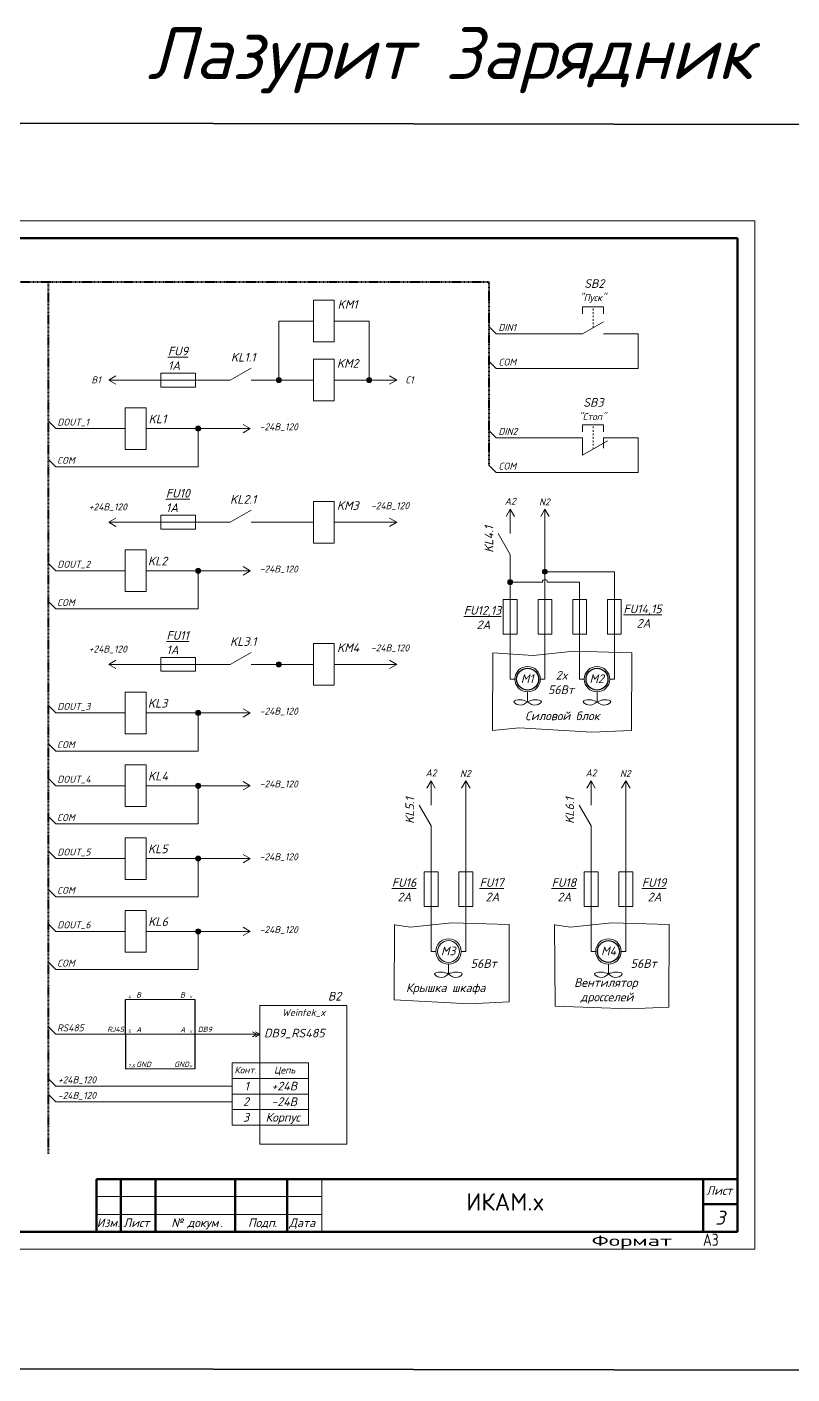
# Model space of a CAD drawing. Header units: millimetres. Extents: x 2217 to 6365, y 510 to 994.
# Drawn here: x 2913.3 to 3133.7, y 605.2 to 993.7 of the extents above; entities that cross this region are included whole.
import ezdxf
from ezdxf.enums import TextEntityAlignment as Align

# ---------------------------------------------------------------- set-up
doc = ezdxf.new("R2010")
doc.units = ezdxf.units.MM
doc.linetypes.add('EPL_DASH', pattern=[1, 0.5, -0.5])
doc.linetypes.add('Linetype6.080-3.840--', pattern=[0.390551, 0.23937, -0.151181, 0])
doc.layers.get('0').update_dxf_attribs({"lineweight": 0})
doc.layers.add('Индикация', color=140, linetype='Continuous')
doc.layers.add('Сигналная', color=170, linetype='Linetype6.080-3.840--', lineweight=40)
doc.layers.add('Силовая', color=7, linetype='Continuous', lineweight=30)
doc.styles.add('GOSTW', font='GOSTW')
doc.styles.add('isocpeur', font='isocpeui.ttf')
doc.styles.add('K5_TEXTSTYLE', font='arial.ttf', dxfattribs={"width": 0.7, "oblique": 19})

msp = doc.modelspace()

# ---------------------------------------------------------------- hatches: boundary and pattern name
at = {"linetype": 'Continuous', "ltscale": 4}
h = msp.add_hatch(color=256, dxfattribs=at)
edge = h.paths.add_edge_path()
edge.add_arc((2985.84, 891.84), 0.72, 0, 360)
h = msp.add_hatch(color=256, dxfattribs=at)
edge = h.paths.add_edge_path()
edge.add_arc((3011.84, 891.84), 0.72, 0, 360)
h = msp.add_hatch(color=256, dxfattribs=at)
edge = h.paths.add_edge_path()
edge.add_arc((2962.61, 877.84), 0.72, 0, 360)
h = msp.add_hatch(color=256, dxfattribs=at)
edge = h.paths.add_edge_path()
edge.add_arc((2962.61, 836.84), 0.72, 0, 360)
h = msp.add_hatch(color=256, dxfattribs=at)
edge = h.paths.add_edge_path()
edge.add_arc((3062.53, 836.58), 0.72, 0, 360)
h = msp.add_hatch(color=256, dxfattribs=at)
edge = h.paths.add_edge_path()
edge.add_arc((3052.53, 833.58), 0.72, 0, 360)
h = msp.add_hatch(color=256, dxfattribs=at)
edge = h.paths.add_edge_path()
edge.add_arc((2985.84, 809.84), 0.72, 0, 360)
h = msp.add_hatch(color=256, dxfattribs=at)
edge = h.paths.add_edge_path()
edge.add_arc((2962.61, 795.84), 0.72, 0, 360)
h = msp.add_hatch(color=256, dxfattribs=at)
edge = h.paths.add_edge_path()
edge.add_arc((2962.61, 774.84), 0.72, 0, 360)
h = msp.add_hatch(color=256, dxfattribs=at)
edge = h.paths.add_edge_path()
edge.add_arc((2962.61, 753.84), 0.72, 0, 360)
h = msp.add_hatch(color=256, dxfattribs=at)
edge = h.paths.add_edge_path()
edge.add_arc((2962.61, 732.84), 0.72, 0, 360)

# ---------------------------------------------------------------- linework, layer by layer
at = {"color": 0, "linetype": 'Continuous'}
for p, q in [((2703.65, 937.75), (3123.05, 937.75)), ((3123.05, 641.18), (3123.05, 937.75)), ((2703.65, 641.18), (3123.05, 641.18))]:
    msp.add_line(p, q, dxfattribs=at)
at = {"color": 0, "lineweight": 50}
for p, q in [((3118.05, 932.76), (2723.62, 932.76)), ((3118.05, 646.17), (3118.05, 932.76)), ((2933.32, 661.41), (3118.05, 661.41)), ((2933.32, 646.17), (2933.32, 661.41)), ((2940.31, 661.41), (2940.31, 646.17)), ((2950.29, 646.17), (2950.29, 661.41)), ((2973.26, 661.41), (2973.26, 646.17)), ((2988.24, 646.17), (2988.24, 661.41)), ((3108.12, 661.41), (3108.12, 646.17)), ((3118.05, 654.12), (3108.12, 654.12))]:
    msp.add_line(p, q, dxfattribs=at)
for p, q in [((2995.84, 908.84), (2995.84, 914.84)), ((2995.84, 914.84), (3001.84, 914.84)), ((3001.84, 914.84), (3001.84, 902.84)), ((2995.84, 902.84), (2995.84, 909.34)), ((3076.39, 912.94), (3073.39, 912.94)), ((3073.39, 912.94), (3073.39, 910.94)), ((3076.39, 912.94), (3079.39, 912.94)), ((3079.39, 912.94), (3079.39, 910.94)), ((2985.84, 891.84), (2985.84, 908.84)), ((2985.84, 908.84), (2995.84, 908.84)), ((3001.84, 908.84), (3011.84, 908.84)), ((3011.84, 908.84), (3011.84, 891.84)), ((3048.52, 905.21), (3046.4, 907.33)), ((3073.39, 905.21), (3079.39, 908.67)), ((2995.84, 902.84), (3001.84, 902.84)), ((3048.52, 905.21), (3061.89, 905.21)), ((3061.89, 905.21), (3073.39, 905.21)), ((3079.39, 905.21), (3089.39, 905.21)), ((3089.39, 905.21), (3089.39, 895.21)), ((2995.84, 891.84), (2995.84, 897.84)), ((2995.84, 897.84), (3001.84, 897.84)), ((3001.84, 897.84), (3001.84, 885.84)), ((2971.84, 891.84), (2977.84, 895.3)), ((3048.52, 895.21), (3046.4, 897.33)), ((3089.39, 895.21), (3048.52, 895.21)), ((2936.84, 891.84), (2938.91, 893.05)), ((2936.84, 891.84), (2938.91, 890.62)), ((2936.84, 891.84), (2961.84, 891.84)), ((2961.84, 891.84), (2971.84, 891.84)), ((2961.84, 891.84), (2971.84, 891.84)), ((2977.84, 891.84), (2995.84, 891.84)), ((2995.84, 891.84), (2990.84, 891.84)), ((2995.84, 885.84), (2995.84, 892.34)), ((3001.84, 891.84), (3019.84, 891.84)), ((3019.84, 891.84), (3017.78, 893.05)), ((3019.84, 891.84), (3017.78, 890.62)), ((3001.84, 885.84), (2995.84, 885.84)), ((2947.61, 883.84), (2941.61, 883.84)), ((2941.61, 883.84), (2941.61, 871.84)), ((2947.61, 877.84), (2947.61, 883.84)), ((2921.61, 877.84), (2919.48, 879.96)), ((2977.61, 877.84), (2975.54, 879.05)), ((3076.39, 878.94), (3073.39, 878.94)), ((3073.39, 878.94), (3073.39, 876.94)), ((3076.39, 878.94), (3079.39, 878.94)), ((3079.39, 878.94), (3079.39, 876.94)), ((2921.61, 877.84), (2941.61, 877.84)), ((2947.61, 871.84), (2947.61, 877.84)), ((2947.61, 877.84), (2962.61, 877.84)), ((2962.61, 877.84), (2977.61, 877.84)), ((2962.61, 877.84), (2962.61, 866.84)), ((2977.61, 877.84), (2975.54, 876.62)), ((3048.52, 875.21), (3046.4, 877.33)), ((3048.52, 875.21), (3065.01, 875.21)), ((3061.89, 875.21), (3073.39, 875.21)), ((3073.39, 875.21), (3073.39, 870.21)), ((3073.39, 870.21), (3080.54, 874.34)), ((3079.39, 875.21), (3089.39, 875.21)), ((3079.39, 875.21), (3079.39, 872.21)), ((3089.39, 875.21), (3089.39, 865.21)), ((2941.61, 871.84), (2947.61, 871.84)), ((2921.61, 866.84), (2919.48, 868.96)), ((2962.61, 866.84), (2921.61, 866.84)), ((3048.52, 865.21), (3046.4, 867.33)), ((3089.39, 865.21), (3048.52, 865.21)), ((2995.84, 850.84), (2995.84, 856.84)), ((2995.84, 856.84), (3001.84, 856.84)), ((3001.84, 856.84), (3001.84, 844.84)), ((2936.84, 850.84), (2938.91, 852.05)), ((2971.84, 850.84), (2977.84, 854.3)), ((2995.84, 844.84), (2995.84, 851.34)), ((3019.84, 850.84), (3017.78, 852.05)), ((3052.53, 854.58), (3051.32, 852.51)), ((3052.53, 854.58), (3053.74, 852.51)), ((3052.53, 854.58), (3052.53, 851.4)), ((3052.53, 851.4), (3052.53, 847.58)), ((3062.53, 854.58), (3061.32, 852.51)), ((3062.53, 854.58), (3063.74, 852.51)), ((3062.53, 851.4), (3062.53, 854.58)), ((3062.53, 840.21), (3062.53, 851.4)), ((2936.84, 850.84), (2938.91, 849.62)), ((2936.84, 850.84), (2961.84, 850.84)), ((2961.84, 850.84), (2971.84, 850.84)), ((2977.84, 850.84), (2995.84, 850.84)), ((2995.84, 850.84), (2990.84, 850.84)), ((3001.84, 850.84), (3019.84, 850.84)), ((3019.84, 850.84), (3017.78, 849.62)), ((3049.07, 847.58), (3052.53, 841.58)), ((3001.84, 844.84), (2995.84, 844.84)), ((2947.61, 842.84), (2941.61, 842.84)), ((2941.61, 842.84), (2941.61, 830.84)), ((2947.61, 836.84), (2947.61, 842.84)), ((3052.53, 841.58), (3052.53, 840.21)), ((3052.53, 840.21), (3052.53, 838.58)), ((3062.53, 838.58), (3062.53, 840.21)), ((2921.61, 836.84), (2919.48, 838.96)), ((2921.61, 836.84), (2941.61, 836.84)), ((2947.61, 830.84), (2947.61, 836.84)), ((2947.61, 836.84), (2962.61, 836.84)), ((2962.61, 836.84), (2977.61, 836.84)), ((2962.61, 836.84), (2962.61, 825.84)), ((2977.61, 836.84), (2975.54, 838.05)), ((2977.61, 836.84), (2975.54, 835.62)), ((3052.53, 838.58), (3052.53, 828.58)), ((3062.53, 838.58), (3062.53, 828.58)), ((3062.53, 838.58), (3062.53, 838.58)), ((3063.25, 836.58), (3082.53, 836.58)), ((3082.53, 836.58), (3082.53, 828.58)), ((3052.53, 833.58), (3061.81, 833.58)), ((3063.25, 833.58), (3072.53, 833.58)), ((3072.53, 833.58), (3072.53, 828.58)), ((2921.61, 825.84), (2919.48, 827.96)), ((2941.61, 830.84), (2947.61, 830.84)), ((3052.53, 828.58), (3052.53, 818.58)), ((3062.53, 828.58), (3062.53, 818.58)), ((3072.53, 828.58), (3072.53, 818.58)), ((3082.53, 828.58), (3082.53, 818.58)), ((2962.61, 825.84), (2921.61, 825.84)), ((3052.53, 818.58), (3052.53, 816.81)), ((3052.53, 816.81), (3052.53, 805.58)), ((3062.53, 818.58), (3062.53, 816.81)), ((3062.53, 816.81), (3062.53, 805.58)), ((3072.53, 818.58), (3072.53, 816.81)), ((3072.53, 816.81), (3072.53, 805.58)), ((3082.53, 818.58), (3082.53, 816.81)), ((3082.53, 816.81), (3082.53, 805.58)), ((2971.84, 809.84), (2977.84, 813.3)), ((2995.84, 809.84), (2995.84, 815.84)), ((2995.84, 815.84), (3001.84, 815.84)), ((3001.84, 815.84), (3001.84, 803.84)), ((2936.84, 809.84), (2938.91, 811.05)), ((2936.84, 809.84), (2938.91, 808.62)), ((2936.84, 809.84), (2961.84, 809.84)), ((2961.84, 809.84), (2971.84, 809.84)), ((2977.84, 809.84), (2995.84, 809.84)), ((2995.84, 809.84), (2990.84, 809.84)), ((2995.84, 803.84), (2995.84, 810.34)), ((3001.84, 809.84), (3019.84, 809.84)), ((3019.84, 809.84), (3017.78, 811.05)), ((3019.84, 809.84), (3017.78, 808.62)), ((3052.53, 805.58), (3053.87, 805.58)), ((3061.19, 805.58), (3062.53, 805.58)), ((3072.53, 805.58), (3073.87, 805.58)), ((3081.19, 805.58), (3082.53, 805.58)), ((2947.61, 801.84), (2941.61, 801.84)), ((2941.61, 801.84), (2941.61, 789.84)), ((2947.61, 795.84), (2947.61, 801.84)), ((3001.84, 803.84), (2995.84, 803.84)), ((3057.53, 801.91), (3057.53, 799.07)), ((3077.53, 801.91), (3077.53, 799.07)), ((2921.61, 795.84), (2919.48, 797.96)), ((2977.61, 795.84), (2975.54, 797.05)), ((2921.61, 795.84), (2941.61, 795.84)), ((2947.61, 789.84), (2947.61, 795.84)), ((2947.61, 795.84), (2962.61, 795.84)), ((2962.61, 795.84), (2977.61, 795.84)), ((2962.61, 795.84), (2962.61, 784.84)), ((2977.61, 795.84), (2975.54, 794.62)), ((2941.61, 789.84), (2947.61, 789.84)), ((2921.61, 784.84), (2919.48, 786.96)), ((2962.61, 784.84), (2921.61, 784.84)), ((2947.61, 780.84), (2941.61, 780.84)), ((2941.61, 780.84), (2941.61, 768.84)), ((2947.61, 774.84), (2947.61, 780.84)), ((2921.61, 774.84), (2919.48, 776.96)), ((2921.61, 774.84), (2941.61, 774.84)), ((2947.61, 768.84), (2947.61, 774.84)), ((2947.61, 774.84), (2962.61, 774.84)), ((2962.61, 774.84), (2977.61, 774.84)), ((2962.61, 774.84), (2962.61, 763.84)), ((2977.61, 774.84), (2975.54, 776.05)), ((2977.61, 774.84), (2975.54, 773.62)), ((3029.73, 776.25), (3028.52, 774.18)), ((3029.73, 776.25), (3030.94, 774.18)), ((3029.73, 776.25), (3029.73, 772.85)), ((3039.73, 776.25), (3038.52, 774.18)), ((3039.73, 776.25), (3040.94, 774.18)), ((3039.73, 772.85), (3039.73, 776.25)), ((3029.73, 772.85), (3029.73, 769.25)), ((3039.73, 759.38), (3039.73, 772.85)), ((2921.61, 763.84), (2919.48, 765.96)), ((2941.61, 768.84), (2947.61, 768.84)), ((3026.26, 769.25), (3029.73, 763.25)), ((2962.61, 763.84), (2921.61, 763.84)), ((3029.73, 763.25), (3029.73, 759.38)), ((2947.61, 759.84), (2941.61, 759.84)), ((2941.61, 759.84), (2941.61, 747.84)), ((2947.61, 753.84), (2947.61, 759.84)), ((3029.73, 759.38), (3029.73, 758.02)), ((3029.73, 758.02), (3029.73, 750.04)), ((3039.73, 758.02), (3039.73, 759.38)), ((3039.73, 755.04), (3039.73, 758.02)), ((2921.61, 753.84), (2919.48, 755.96)), ((2921.61, 753.84), (2941.61, 753.84)), ((2947.61, 747.84), (2947.61, 753.84)), ((2947.61, 753.84), (2962.61, 753.84)), ((2962.61, 753.84), (2977.61, 753.84)), ((2962.61, 753.84), (2962.61, 742.84)), ((2977.61, 753.84), (2975.54, 755.05)), ((2977.61, 753.84), (2975.54, 752.62)), ((3039.73, 755.04), (3039.73, 750.04)), ((3029.73, 750.04), (3029.73, 740.04)), ((3039.73, 750.04), (3039.73, 740.04)), ((2941.61, 747.84), (2947.61, 747.84)), ((2921.61, 742.84), (2919.48, 744.96)), ((2962.61, 742.84), (2921.61, 742.84)), ((2947.61, 738.84), (2941.61, 738.84)), ((2941.61, 738.84), (2941.61, 726.84)), ((2947.61, 732.84), (2947.61, 738.84)), ((3029.73, 740.04), (3029.73, 738.48)), ((3029.73, 738.48), (3029.73, 727.04)), ((3039.73, 740.04), (3039.73, 738.48)), ((3039.73, 738.48), (3039.73, 727.04)), ((2921.61, 732.84), (2919.48, 734.96)), ((3019.18, 734.82), (3019.07, 713.12)), ((3052.23, 734.86), (3052.18, 712.49)), ((2921.61, 732.84), (2941.61, 732.84)), ((2947.61, 726.84), (2947.61, 732.84)), ((2947.61, 732.84), (2962.61, 732.84)), ((2962.61, 732.84), (2977.61, 732.84)), ((2962.61, 732.84), (2962.61, 721.84)), ((2977.61, 732.84), (2975.54, 734.05)), ((2977.61, 732.84), (2975.54, 731.62)), ((2941.61, 726.84), (2947.61, 726.84)), ((3029.73, 727.04), (3031.07, 727.04)), ((3038.39, 727.04), (3039.73, 727.04)), ((2921.61, 721.84), (2919.48, 723.96)), ((3034.73, 723.38), (3034.73, 720.54)), ((2962.61, 721.84), (2921.61, 721.84)), ((2941.65, 713.18), (2961.65, 713.18)), ((2980.41, 711.43), (3005.41, 711.43)), ((2980.41, 671.43), (2980.41, 711.43)), ((2980.41, 711.43), (2980.41, 706.43)), ((2980.41, 711.43), (2980.41, 703.18)), ((3005.41, 711.43), (3005.41, 671.43)), ((2921.61, 703.18), (2919.48, 705.3)), ((2979.53, 703.16), (2978.24, 703.91)), ((2980.38, 703.16), (2979.08, 703.91)), ((2980.41, 706.43), (2980.41, 701.43)), ((2941.65, 703.18), (2921.61, 703.18)), ((2921.61, 703.18), (2941.65, 703.18)), ((2941.65, 703.18), (2961.65, 703.18)), ((2961.65, 703.18), (2980.35, 703.18)), ((2979.53, 703.16), (2978.24, 702.41)), ((2980.38, 703.16), (2979.08, 702.41)), ((2980.41, 701.43), (2980.41, 696.43)), ((2941.65, 693.18), (2961.65, 693.18)), ((2972.41, 694.93), (2980.41, 694.93)), ((2972.41, 694.93), (2972.41, 690.43)), ((2980.41, 694.93), (2994.41, 694.93)), ((2994.41, 694.93), (2994.41, 690.43)), ((2921.61, 688.18), (2919.48, 690.3)), ((2972.41, 688.18), (2921.61, 688.18)), ((2972.41, 690.43), (2994.41, 690.43)), ((2972.41, 690.43), (2972.41, 685.93)), ((2980.41, 687.93), (2980.41, 677.93)), ((2994.41, 690.43), (2994.41, 685.93)), ((2921.61, 683.68), (2919.48, 685.8)), ((2994.41, 685.93), (2972.41, 685.93)), ((2972.41, 685.93), (2972.41, 681.43)), ((2994.41, 685.93), (2994.41, 681.43)), ((2972.41, 683.68), (2921.61, 683.68)), ((2972.41, 681.43), (2994.41, 681.43)), ((2972.41, 681.43), (2972.41, 676.93)), ((2980.41, 671.43), (2980.41, 681.43)), ((2994.41, 681.43), (2994.41, 676.93)), ((2972.41, 676.93), (2994.41, 676.93)), ((3005.41, 671.43), (2980.41, 671.43))]:
    msp.add_line(p, q)
at = {"linetype": 'EPL_DASH'}
for p, q in [((3076.39, 906.94), (3076.39, 912.94)), ((3076.39, 871.94), (3076.39, 878.94))]:
    msp.add_line(p, q, dxfattribs=at)
at = {"color": 4}
for p, q in [((3047.53, 813.14), (3047.38, 790.77)), ((3087.53, 813.19), (3087.48, 790.81))]:
    msp.add_line(p, q, dxfattribs=at)
at = {"color": 2}
for p, q in [((3075.82, 776.25), (3074.61, 774.18)), ((3075.82, 776.25), (3077.04, 774.18)), ((3075.82, 776.25), (3075.82, 772.85)), ((3085.82, 776.25), (3084.61, 774.18)), ((3085.82, 772.85), (3085.82, 776.25)), ((3085.82, 776.25), (3087.04, 774.18)), ((3075.82, 772.85), (3075.82, 769.25)), ((3085.82, 759.38), (3085.82, 772.85)), ((3072.36, 769.25), (3075.82, 763.25)), ((3075.82, 763.25), (3075.82, 759.38)), ((3075.82, 759.38), (3075.82, 758.02)), ((3075.82, 758.02), (3075.82, 750.04)), ((3085.82, 758.02), (3085.82, 759.38)), ((3085.82, 755.04), (3085.82, 758.02)), ((3085.82, 755.04), (3085.82, 750.04)), ((3075.82, 750.04), (3075.82, 740.04)), ((3085.82, 750.04), (3085.82, 740.04)), ((3075.82, 740.04), (3075.82, 738.48)), ((3075.82, 738.48), (3075.82, 727.04)), ((3085.82, 740.04), (3085.82, 738.48)), ((3085.82, 738.48), (3085.82, 727.04)), ((3065.28, 734.82), (3065.51, 711.31)), ((3098.33, 734.86), (3098.27, 711)), ((3075.82, 727.04), (3077.16, 727.04)), ((3084.49, 727.04), (3085.82, 727.04)), ((3080.82, 723.38), (3080.82, 720.54))]:
    msp.add_line(p, q, dxfattribs=at)
at = {"color": 0}
for p, q in [((2998.22, 661.41), (2998.22, 646.17)), ((2998.22, 656.41), (2933.32, 656.41)), ((2933.32, 651.17), (2998.22, 651.17))]:
    msp.add_line(p, q, dxfattribs=at)
at = {"color": 0, "linetype": 'Continuous', "lineweight": 50}
msp.add_line((2711.64, 646.17), (3118.05, 646.17), dxfattribs=at)
at = {"color": 3, "lineweight": 35}
msp.add_lwpolyline([(2216.53, 967.1), (3832.73, 964.42), (3832.73, 605.17), (2216.53, 607.85)], close=True, dxfattribs=at)
for points in [[(2961.84, 889.84), (2951.84, 889.84), (2951.84, 893.84), (2961.84, 893.84)], [(2961.84, 848.84), (2951.84, 848.84), (2951.84, 852.84), (2961.84, 852.84)], [(3050.53, 818.58), (3050.53, 828.58), (3054.53, 828.58), (3054.53, 818.58)], [(3060.53, 818.58), (3060.53, 828.58), (3064.53, 828.58), (3064.53, 818.58)], [(3070.53, 818.58), (3070.53, 828.58), (3074.53, 828.58), (3074.53, 818.58)], [(3080.53, 818.58), (3080.53, 828.58), (3084.53, 828.58), (3084.53, 818.58)], [(2961.84, 807.84), (2951.84, 807.84), (2951.84, 811.84), (2961.84, 811.84)], [(3027.73, 740.04), (3027.73, 750.04), (3031.73, 750.04), (3031.73, 740.04)], [(3037.73, 740.04), (3037.73, 750.04), (3041.73, 750.04), (3041.73, 740.04)]]:
    msp.add_lwpolyline(points, close=True)
at = {"color": 4}
for points in [[(3047.53, 813.14), (3059.09, 812.39), (3070.89, 813.67), (3087.53, 813.19)], [(3047.38, 790.77), (3055.1, 791.53), (3076.03, 790.29), (3087.48, 790.81)]]:
    msp.add_lwpolyline(points, dxfattribs=at)
at = {"color": 2}
for points in [[(3073.82, 740.04), (3073.82, 750.04), (3077.82, 750.04), (3077.82, 740.04)], [(3083.82, 740.04), (3083.82, 750.04), (3087.82, 750.04), (3087.82, 740.04)]]:
    msp.add_lwpolyline(points, close=True, dxfattribs=at)
for points in [[(3019.18, 734.77), (3023.79, 734.06), (3035.59, 735.34), (3052.23, 734.86)], [(3019.07, 713.12), (3019.07, 713.12), (3040.73, 711.96), (3052.18, 712.49)]]:
    msp.add_lwpolyline(points)
for points in [[(3065.28, 734.77), (3069.89, 734.06), (3081.69, 735.34), (3098.33, 734.86)], [(3065.51, 711.31), (3065.51, 711.31), (3086.83, 710.47), (3098.27, 711)]]:
    msp.add_lwpolyline(points, dxfattribs=at)
at = {"linetype": 'Continuous', "ltscale": 4}
for centre in [(2985.84, 891.84), (3011.84, 891.84), (2962.61, 877.84), (2962.61, 836.84), (3062.53, 836.58), (3052.53, 833.58), (2985.84, 809.84), (2962.61, 795.84), (2962.61, 774.84), (2962.61, 753.84), (2962.61, 732.84)]:
    msp.add_circle(centre, 0.72, dxfattribs=at)
for centre in [(3057.53, 805.58), (3077.53, 805.58), (3034.73, 727.04)]:
    msp.add_circle(centre, 3.66)
at = {"color": 2}
msp.add_circle((3080.82, 727.04), 3.66, dxfattribs=at)
at = {"linetype": 'ByBlock'}
msp.add_circle((3034.73, 727.04), 3.16, dxfattribs=at)
at = {"linetype": 'Continuous', "ltscale": 4}
for centre in [(3062.53, 836.58), (3062.53, 833.58)]:
    msp.add_arc(centre, 0.72, 0, 180, dxfattribs=at)
for points in [[(3057.53, 799.07), (3055.32, 799.62), (3053.54, 799.07), (3054.97, 798.13), (3057.53, 799.07)], [(3057.53, 799.07), (3059.74, 799.62), (3061.52, 799.07), (3060.09, 798.13), (3057.53, 799.07)], [(3077.53, 799.07), (3075.32, 799.62), (3073.54, 799.07), (3074.97, 798.13), (3077.53, 799.07)], [(3077.53, 799.07), (3079.74, 799.62), (3081.52, 799.07), (3080.09, 798.13), (3077.53, 799.07)], [(3034.73, 720.54), (3032.51, 721.09), (3030.73, 720.54), (3032.17, 719.6), (3034.73, 720.54)], [(3034.73, 720.54), (3036.94, 721.09), (3038.72, 720.54), (3037.29, 719.6), (3034.73, 720.54)]]:
    msp.add_spline(points, degree=3)
at = {"color": 2}
for points in [[(3080.82, 720.54), (3078.61, 721.09), (3076.83, 720.54), (3078.26, 719.6), (3080.82, 720.54)], [(3080.82, 720.54), (3083.04, 721.09), (3084.82, 720.54), (3083.38, 719.6), (3080.82, 720.54)]]:
    msp.add_spline(points, degree=3, dxfattribs=at)
at = {"layer": 'Индикация', "color": 0, "linetype": 'ByBlock'}
for centre in [(3057.53, 805.58), (3077.53, 805.58)]:
    msp.add_circle(centre, 3.16, dxfattribs=at)
at = {"layer": 'Индикация', "color": 2, "linetype": 'ByBlock'}
msp.add_circle((3080.82, 727.04), 3.16, dxfattribs=at)
at = {"layer": 'Сигналная'}
for p, q in [((2904.48, 920.21), (3046.4, 920.21)), ((2919.48, 668.66), (2919.48, 920.21)), ((3046.4, 920.21), (3046.4, 867.33))]:
    msp.add_line(p, q, dxfattribs=at)
at = {"layer": 'Силовая'}
for p, q in [((2941.65, 703.18), (2941.65, 713.18)), ((2961.65, 713.18), (2961.65, 693.18)), ((2941.65, 703.18), (2941.65, 693.18))]:
    msp.add_line(p, q, dxfattribs=at)

# ---------------------------------------------------------------- texts
at = {"color": 0, "linetype": 'Continuous'}
for s, height, style, p in [('Лист', 2.496, 'isocpeur', (3109.02, 656.85)), ('Изм', 2.496, 'isocpeur', (2933.38, 647.56)), ('Лист', 2.496, 'isocpeur', (2941.05, 647.55)), ('№ ', 2.496, 'isocpeur', (2954.86, 647.56)), ('докум', 2.496, 'isocpeur', (2959.51, 647.56)), ('Подп', 2.496, 'isocpeur', (2976.97, 647.56)), ('Дата', 2.496, 'isocpeur', (2988.81, 647.55)), ('.', 2.5, 'isocpeur', (2939.37, 647.56)), ('.', 2.5, 'isocpeur', (2968.99, 647.56)), ('.', 2.5, 'isocpeur', (2984.56, 647.56)), ('A3', 3.495, 'GOSTW', (3108.07, 642.17))]:
    msp.add_text(s, height=height, dxfattribs=dict(at, style=style)).set_placement(p)
at = {"color": 0, "linetype": 'Continuous', "style": 'isocpeur'}
msp.add_text('3', height=3.99, dxfattribs=at).set_placement((3113.01, 650.25), align=Align.MIDDLE_CENTER)
at = {"color": 0, "style": 'GOSTW', "width": 1.22364}
msp.add_text('Формат', height=2.996, dxfattribs=at).set_placement((3075.97, 642.13), (3099.19, 642.13), align=Align.FIT)
at = {"color": 4, "insert": (3035.21, 984.1), "char_height": 15, "attachment_point": 5, "style": 'isocpeur'}
msp.add_mtext_dynamic_manual_height_columns('Лазурит Зарядник', width=1591.6218, gutter_width=12.5, heights=[4.62], dxfattribs=at)
at = {"attachment_point": 1, "style": 'isocpeur'}
for s, width, insert, char_height in [('SB2', 6.0383, (3073.82, 920.93), 2.5), ('"Пуск"', 10.3877, (3072.53, 916.64), 2), ('DIN1', 10.3877, (3049.12, 908.02), 2), ('\\pi3.345;{\\LFU9\\P\\pi4.6689;}1А', 12.3453, (2950.56, 901.45), 2.5), ('COM', 10.3877, (3049.12, 898.02), 2), ('\\pi1.4135;B1', 5.586, (2930.42, 892.89), 2), ('\\pi1.4188;С1', 5.586, (3020.93, 892.9), 2), ('SB3', 6.0383, (3073.54, 886.65), 2.5), ('"Стоп"', 10.3877, (3072.27, 882.29), 2), ('DOUT_1', 10.3877, (2922.02, 880.72), 2), ('\\pi0.24953;-24В_120', 12.3778, (2980.08, 879.35), 2), ('DIN2', 10.3877, (3049.12, 878.02), 2), ('COM', 10.3877, (2921.93, 869.68), 2), ('COM', 10.3877, (3049.12, 868.02), 2), ('\\pi2.7408;{\\LFU10\\P\\pi4.6689;}1А', 12.3453, (2950.56, 860.45), 2.5), ('\\pi0.2624;+24В_120', 12.3778, (2930.81, 856.26), 2), ('\\pi0.24953;-24В_120', 12.3778, (3012.13, 856.59), 2), ('\\pi1.1513;A2', 5.586, (3049.79, 857.88), 2), ('\\pi1.2544;N2', 5.586, (3059.58, 857.7), 2), ('DOUT_2', 10.3877, (2922.02, 839.72), 2), ('\\pi0.24953;-24В_120', 12.3778, (2980.08, 838.35), 2), ('COM', 10.3877, (2921.93, 828.68), 2), ('\\pi0.69158;{\\LFU12,13}\\P\\pi4.3649;2A', 12.3453, (3038.46, 826.67), 2.5), ('\\pi0.57037;{\\LFU14,15}\\P\\pi4.3649;2A', 12.3453, (3084.59, 827.1), 2.5), ('\\pi2.899;{\\LFU11\\P\\pi4.6689;}1А', 12.3453, (2950.56, 819.45), 2.5), ('\\pi0.2624;+24В_120', 12.3778, (2930.81, 815.26), 2), ('\\pi0.24953;-24В_120', 12.3778, (3012.13, 815.59), 2), ('\\pi0.94263;M1', 5.586, (3054.63, 806.97), 2.5), ('\\pi6.0453;2x\\P\\pi3.8313;56Вт', 15.5906, (3059.58, 807.96), 2.5), ('\\pi0.73998;M2', 5.586, (3074.63, 806.97), 2.5), ('DOUT_3', 10.3877, (2922.02, 798.72), 2), ('\\pi0.24953;-24В_120', 12.3778, (2980.08, 797.35), 2), ('COM', 10.3877, (2921.93, 787.68), 2), ('DOUT_4', 10.3877, (2922.02, 777.72), 2), ('\\pi1.1513;A2', 5.586, (3026.98, 779.55), 2), ('\\pi1.2544;N2', 5.586, (3036.78, 779.37), 2), ('\\pi0.24953;-24В_120', 12.3778, (2980.08, 776.35), 2), ('COM', 10.3877, (2921.93, 766.68), 2), ('DOUT_5', 10.3877, (2922.02, 756.72), 2), ('\\pi0.24953;-24В_120', 12.3778, (2980.08, 755.35), 2), ('\\pi2.7702;{\\LFU16}\\P\\pi4.3649;2A', 12.3453, (3015.66, 748.17), 2.5), ('\\pi2.6404;{\\LFU17}\\P\\pi4.3649;2A', 12.3453, (3041.05, 748.17), 2.5), ('COM', 10.3877, (2921.93, 745.68), 2), ('DOUT_6', 10.3877, (2922.02, 735.72), 2), ('\\pi0.24953;-24В_120', 12.3778, (2980.08, 734.35), 2), ('\\pi0.74092;M3', 5.586, (3031.82, 728.44), 2.5), ('COM', 10.3877, (2921.93, 724.68), 2), ('\\pi3.8313;56Вт', 15.5906, (3037.3, 724.81), 2.5), ('B', 10.3877, (2944.75, 715.25), 1.5), ('B', 10.3877, (2957.4, 715.25), 1.5), ('B2', 5.586, (2999.99, 715.4), 2.5), ('\\pi1.7254;Крышка шкафа', 27.4185, (3020.75, 717.84), 2.5), ('\\pi0.60662;4', 1.8307, (2941.78, 714.49), 1), ('\\pi0.57783;{\\C2;x}', 1.8307, (2959.5, 714.58), 1), ('\\pi-0.18229;{\\C2;Weintek_x}', 12.3778, (2987, 710.45), 2), ('RS485', 10.3877, (2921.93, 706.02), 2), ('RJ45', 10.3877, (2936.39, 705.34), 1.5), ('\\pi0.56381;5', 1.8307, (2941.78, 704.49), 1), ('A', 10.3877, (2944.75, 705.25), 1.5), ('A', 10.3877, (2957.4, 705.25), 1.5), ('\\pi0.57783;{\\C2;x}', 1.8307, (2959.5, 704.58), 1), ('DB9', 10.3877, (2962.49, 705.34), 1.5), ('\\pi-5.4127;DB9_RS485', 7.2579, (2987, 704.75), 2.5), ('\\pi0.11836;7,8', 1.8307, (2942.2, 694.49), 1), ('GND', 10.3877, (2944.75, 695.25), 1.5), ('GND', 10.3877, (2955.69, 695.25), 1.5), ('\\pi0.57783;{\\C2;x}', 1.8307, (2959.5, 694.58), 1), ('\\pi0.64091;Конт.', 8, (2972.41, 693.87), 2), ('\\pi4.0574;Цепь', 13.9996, (2980.41, 693.85), 2), ('\\pi0.2624;+24В_120', 12.3778, (2921.93, 691.02), 2), ('\\pi3.5464;1', 8, (2972.41, 689.47), 2.5), ('\\pi3.3009;+24В', 13.9996, (2980.41, 689.47), 2.5), ('\\pi0.24953;-24В_120', 12.3778, (2921.93, 686.52), 2), ('\\pi3.1127;2', 8, (2972.41, 684.97), 2.5), ('\\pi3.2848;-24В', 13.9996, (2980.41, 684.97), 2.5), ('\\pi3.1136;3', 8, (2972.41, 680.47), 2.5), ('\\pi1.6239;Корпус', 13.9996, (2980.41, 680.47), 2.5)]:
    msp.add_mtext_dynamic_manual_height_columns(s, width=width, gutter_width=12.5, heights=[0], dxfattribs=dict(at, insert=insert, char_height=char_height))
at = {"color": 2, "attachment_point": 1, "style": 'isocpeur'}
for s, width, insert, char_height in [('\\pi1.1513;A2', 5.586, (3073.08, 779.55), 2), ('\\pi1.2544;N2', 5.586, (3082.87, 779.37), 2), ('\\pi2.6963;{\\LFU18}\\P\\pi4.3649;2A', 12.3453, (3061.76, 748.17), 2.5), ('\\pi2.6982;{\\LFU19}\\P\\pi4.3649;2A', 12.3453, (3087.76, 748.17), 2.5), ('\\pi0.78827;M4', 5.586, (3077.92, 728.44), 2.5), ('\\pi3.8313;56Вт', 15.5906, (3083.4, 724.81), 2.5), ('\\pi4.1004;Вентилятор \\P\\pi5.9318;дросселей', 27.4185, (3066.84, 719.33), 2.5)]:
    msp.add_mtext_dynamic_manual_height_columns(s, width=width, gutter_width=12.5, heights=[0], dxfattribs=dict(at, insert=insert, char_height=char_height))
at = {"color": 0, "insert": (3051.09, 657.33), "char_height": 5, "width": 105.2136, "attachment_point": 2, "line_spacing_factor": 0.8, "style": 'K5_TEXTSTYLE'}
msp.add_mtext('\\A1;{\\fISOCPEUR|b0|i0|c204|p34;\\Q0;\\W1;\\C256;ИКАМ.\\fISOCPEUR|b0|i0|c0|p34;x}', dxfattribs=at)
at = {"layer": 'Силовая', "char_height": 2.5, "attachment_point": 1, "style": 'isocpeur'}
for s, width, insert in [('\\pi3.7168;KM1', 13.2045, (2999.07, 914.9)), ('\\pi2.9403;KL1.1', 13.2045, (2969.1, 899.68)), ('\\pi3.5142;KM2', 13.2045, (2999.07, 897.9)), ('\\pi3.9753;KL1', 13.2045, (2944.35, 881.88)), ('\\pi2.6808;KL2.1', 13.2045, (2969.1, 858.68)), ('\\pi3.5151;KM3', 13.2045, (2999.07, 856.9)), ('\\pi3.7727;KL2', 13.2045, (2944.35, 840.88)), ('\\pi2.6808;KL3.1', 13.2045, (2969.1, 817.68)), ('\\pi3.5625;KM4', 13.2045, (2999.07, 815.9)), ('\\pi3.7736;KL3', 13.2045, (2944.35, 799.88)), ('\\pi3.0862;{\\C4;Силовой блок}', 27.4185, (3053.71, 796.25)), ('\\pi3.821;KL4', 13.2045, (2944.35, 778.88)), ('\\pi3.7812;KL5', 13.2045, (2944.35, 757.88)), ('\\pi3.8466;KL6', 13.2045, (2944.35, 736.88))]:
    msp.add_mtext_dynamic_manual_height_columns(s, width=width, gutter_width=12.5, heights=[0], dxfattribs=dict(at, insert=insert))
at = {"layer": 'Силовая', "char_height": 2.5, "attachment_point": 1, "rotation": 90, "style": 'isocpeur'}
for s, insert in [('\\pi2.5521;KL4.1', (3045.14, 839.49)), ('\\pi2.6808;KL5.1', (3022.34, 761.16))]:
    msp.add_mtext_dynamic_manual_height_columns(s, width=13.2045, gutter_width=12.5, heights=[0], dxfattribs=dict(at, insert=insert))
at = {"layer": 'Силовая', "color": 2, "insert": (3068.44, 761.16), "char_height": 2.5, "attachment_point": 1, "rotation": 90, "style": 'isocpeur'}
msp.add_mtext_dynamic_manual_height_columns('\\pi2.6808;KL6.1', width=13.2045, gutter_width=12.5, heights=[0], dxfattribs=at)

doc.saveas('drawing.dxf')
